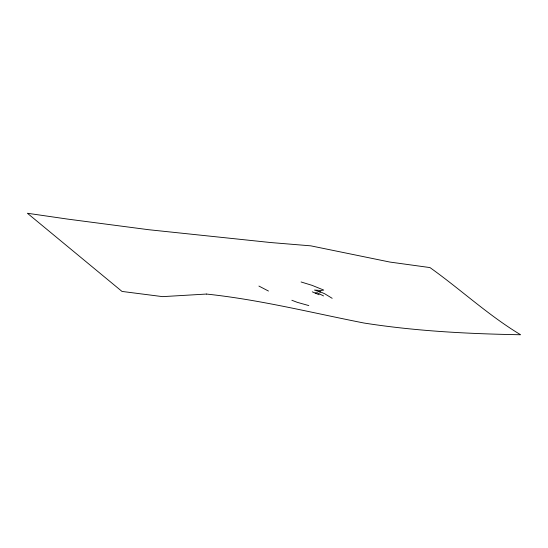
<?xml version="1.0" encoding="UTF-8"?>
<svg xmlns="http://www.w3.org/2000/svg" width="548" height="548" viewBox="0 0 548 548"><rect width="100%" height="100%" fill="white"/><g stroke="black" fill="none" stroke-linecap="round" stroke-linejoin="round"><path stroke-width="0.82" d="M315.196 293.016L317.045 292.68L323.553 295.927M301.092 281.973L312.086 285.357L323.745 290.084L320.895 290.522L314.47 290.05L320.327 292.105L319.087 291.515L319.553 291.474L324.827 293.831L332.177 298.311M308.805 305.585L297.276 302.338L291.851 300.256M312.264 291.824L319.107 294.756M268.472 291.043L258.909 286.063M206.507 294.057L162.585 296.639L122.012 291.433L27.4 213.254L67.527 219.084L148.659 229.715L270.644 242.538L310.819 245.846L389.929 262.067L429.961 267.575C460.587 289.365 488.282 315.306 520.6 334.746C468.218 333.855 415.774 331.15 363.954 323.019C311.586 312.716 259.704 299.667 206.507 294.057"/></g></svg>
